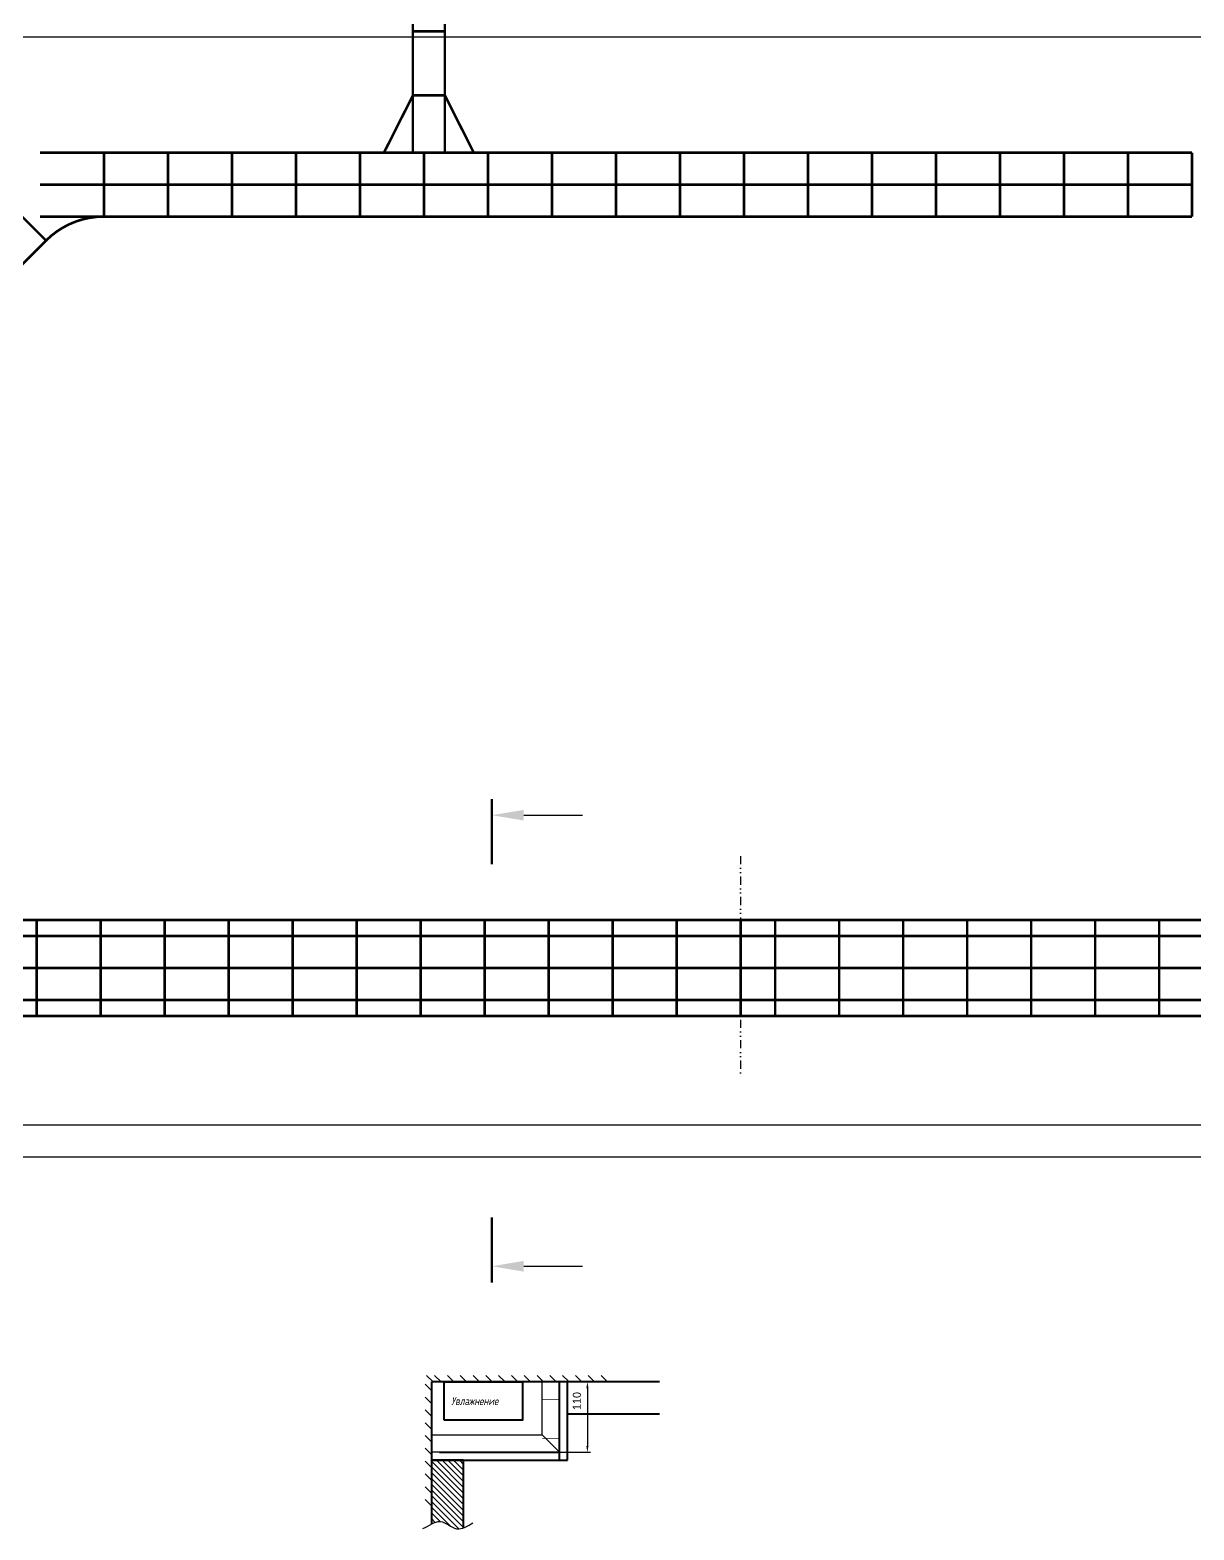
# Model space of a CAD drawing. Header units: millimetres. Extents: x 4451 to 17509, y 2501 to 27511.
# Drawn here: x 9433 to 11252, y 7937 to 10281 of the extents above; entities that cross this region are included whole.
import ezdxf

# ---------------------------------------------------------------- set-up
doc = ezdxf.new("R2010")
doc.units = ezdxf.units.MM
doc.header["$PDMODE"] = 34
doc.header["$PDSIZE"] = 50
doc.linetypes.add('DASH2DOT', pattern=[31.75, 12.7, -6.35, 0, -6.35, 0, -6.35])
for name, color, linetype in [('05 Кабельные трассы', 7, 'Continuous'), ('10 Перегородки', 7, 'Continuous'), ('12 Разрезы', 7, 'Continuous')]:
    doc.layers.add(name, color=color, linetype=linetype)
doc.styles.get("Standard").update_dxf_attribs({"font": 'Ubuntu-R.ttf'})
doc.styles.add('ГОСТ-ISOCPEUR', font='isocpeui.ttf', dxfattribs={"width": 0.8})
doc.dimstyles.new('ISO-25', dxfattribs={"dimtxt": 2.5, "dimasz": 2.5, "dimexe": 1.25, "dimexo": 0.625, "dimtad": 1, "dimtxsty": 'Standard', "dimcen": 2.5, "dimadec": 0, "dimazin": 0, "dimtfac": 1, "dimtmove": 0, "dimatfit": 3, "dimfxl": 1, "dimarcsym": 0})

# ---------------------------------------------------------------- blocks, each defined once
blk = doc.blocks.new('*D393')
at = {"layer": '12 Разрезы', "color": 0, "lineweight": -2}
for p, q in [((10260.7, 8168.6), (10309.4, 8168.6)), ((10304.4, 8158.6), (10304.4, 8068.6)), ((10260.7, 8058.6), (10309.4, 8058.6))]:
    blk.add_line(p, q, dxfattribs=at)
at = {"layer": '12 Разрезы', "color": 0}
for points in [[(10306.1, 8158.6), (10302.7, 8158.6), (10304.4, 8168.6)], [(10302.7, 8068.6), (10306.1, 8068.6), (10304.4, 8058.6)]]:
    blk.add_solid(points, dxfattribs=at)
at = {"layer": 'Defpoints', "color": 0}
for p in [(10260.7, 8168.6), (10260.7, 8058.6), (10304.4, 8058.6)]:
    blk.add_point(p, dxfattribs=at)
at = {"layer": '12 Разрезы', "color": 0, "insert": (10287.9, 8138.8), "char_height": 12.5, "attachment_point": 5, "rotation": 90}
blk.add_mtext('110', dxfattribs=at)

msp = doc.modelspace()

# ---------------------------------------------------------------- hatches: boundary and pattern name
at = {"layer": '12 Разрезы', "lineweight": -2}
h = msp.add_hatch(dxfattribs=at)
h.set_pattern_fill('ANSI31', color=256, scale=2, angle=90, style=0)
h.set_pattern_definition([(135, (1357.927, 5423.5103), (-4.490128, -4.490128), [])])
edge = h.paths.add_edge_path()
edge.add_line((10110.748, 7940.464), (10110.748, 8046.134))
edge.add_line((10110.748, 8046.134), (10110.748, 8046.134))
edge.add_line((10110.748, 8046.134), (10060.748, 8046.134))
edge.add_line((10060.748, 8046.134), (10060.748, 7946.464))
edge.add_spline(control_points=[(10060.748, 7946.464), (10065.471, 7948.929), (10078.727, 7954.414), (10094.445, 7937.193), (10107.195, 7939.23), (10110.748, 7940.464)], knot_values=[14.45205463, 14.45205463, 14.45205463, 14.45205463, 29.60531731, 57.29009986, 68.23790693, 68.23790693, 68.23790693, 68.23790693], degree=3, periodic=0)

# ---------------------------------------------------------------- linework, layer by layer
at = {"layer": '05 Кабельные трассы', "linetype": 'DASH2DOT'}
msp.add_line((10543.734, 8990.115), (10543.734, 8640.115), dxfattribs=at)
at = {"layer": '05 Кабельные трассы', "const_width": 4}
for points in [[(10031.709, 14078.615), (10031.709, 10089.36)], [(10081.709, 14078.615), (10081.709, 10089.36)], [(10081.709, 10278.615), (10031.709, 10278.615)], [(10031.709, 10178.615), (9986.615, 10089.36)], [(10081.709, 10178.615), (10031.709, 10178.615)], [(10081.709, 10178.615), (10126.803, 10089.36)], [(9449.018, 10089.36), (11249.018, 10089.36)], [(9549.018, 9989.36), (9549.018, 10089.36)], [(9649.018, 9989.36), (9649.018, 10089.36)], [(9749.018, 9989.36), (9749.018, 10089.36)], [(9849.018, 9989.36), (9849.018, 10089.36)], [(9949.018, 9989.36), (9949.018, 10089.36)], [(10049.018, 9989.36), (10049.018, 10089.36)], [(10149.018, 9989.36), (10149.018, 10089.36)], [(10249.018, 9989.36), (10249.018, 10089.36)], [(10349.018, 9989.36), (10349.018, 10089.36)], [(10449.018, 9989.36), (10449.018, 10089.36)], [(10549.018, 9989.36), (10549.018, 10089.36)], [(10649.018, 9989.36), (10649.018, 10089.36)], [(10749.018, 9989.36), (10749.018, 10089.36)], [(10849.018, 9989.36), (10849.018, 10089.36)], [(10949.018, 9989.36), (10949.018, 10089.36)], [(11049.018, 9989.36), (11049.018, 10089.36)], [(11149.018, 9989.36), (11149.018, 10089.36)], [(11249.018, 9989.36), (11249.018, 10089.36)], [(11249.018, 10039.36), (9449.018, 10039.36)], [(9458.508, 9951.87), (9387.797, 10022.58)], [(9549.018, 9989.36), (9449.018, 9989.36)], [(13197.734, 8865.115), (7613.734, 8865.115)], [(13197.734, 8815.115), (7613.734, 8815.115)], [(13197.734, 8765.115), (7613.734, 8765.115)], [(13197.734, 8740.115), (7613.734, 8740.115)]]:
    msp.add_lwpolyline(points, dxfattribs=at)
for points in [[(9458.508, 9951.87, -0.19891237), (9549.018, 9989.36), (11249.018, 9989.36)], [(8943.734, 9490.115, 0.19891237), (9034.244, 9527.606), (9458.508, 9951.87)], [(13261.234, 8726.615), (13261.234, 8826.615, 0.41421356), (13197.734, 8890.115), (7613.734, 8890.115)]]:
    msp.add_lwpolyline(points, format="xyb", dxfattribs=at)
at = {"layer": '05 Кабельные трассы'}
for points in [[(9443.734, 8890.115, 4, 4, 0), (9443.734, 8740.115, 4, 4, 0)], [(9543.734, 8890.115, 4, 4, 0), (9543.734, 8740.115, 4, 4, 0)], [(9643.734, 8890.115, 4, 4, 0), (9643.734, 8740.115, 4, 4, 0)], [(9743.734, 8890.115, 4, 4, 0), (9743.734, 8740.115, 4, 4, 0)], [(9843.734, 8890.115, 4, 4, 0), (9843.734, 8740.115, 4, 4, 0)], [(9943.734, 8890.115, 4, 4, 0), (9943.734, 8740.115, 4, 4, 0)], [(10043.734, 8890.115, 4, 4, 0), (10043.734, 8740.115, 4, 4, 0)], [(10143.734, 8890.115, 4, 4, 0), (10143.734, 8740.115, 4, 4, 0)], [(10243.734, 8890.115, 4, 4, 0), (10243.734, 8740.115, 4, 4, 0)], [(10343.734, 8890.115, 4, 4, 0), (10343.734, 8740.115, 4, 4, 0)], [(10443.734, 8890.115, 4, 4, 0), (10443.734, 8740.115, 4, 4, 0)], [(10543.734, 8890.115, 4, 4, 0), (10543.734, 8740.115, 4, 4, 0)], [(10597.734, 8890.115, 4, 4, 0), (10597.734, 8740.115, 4, 4, 0)], [(10697.734, 8890.115, 4, 4, 0), (10697.734, 8740.115, 4, 4, 0)], [(10797.734, 8890.115, 4, 4, 0), (10797.734, 8740.115, 4, 4, 0)], [(10897.734, 8890.115, 4, 4, 0), (10897.734, 8740.115, 4, 4, 0)], [(10997.734, 8890.115, 4, 4, 0), (10997.734, 8740.115, 4, 4, 0)], [(11097.734, 8890.115, 4, 4, 0), (11097.734, 8740.115, 4, 4, 0)], [(11197.734, 8890.115, 4, 4, 0), (11197.734, 8740.115, 4, 4, 0)]]:
    msp.add_lwpolyline(points, format="xyseb", dxfattribs=at)
at = {"layer": '10 Перегородки', "color": 3, "linetype": 'Continuous', "ltscale": 10}
for p, q in [((7851.234, 8570.115), (13026.234, 8570.115)), ((7901.234, 8520.115), (13026.234, 8520.115))]:
    msp.add_line(p, q, dxfattribs=at)
at = {"layer": '10 Перегородки', "color": 74, "linetype": 'Continuous', "ltscale": 10, "flags": 128}
msp.add_lwpolyline([(8951.234, 10300.115), (8951.234, 10270.115), (12531.234, 10270.115), (12531.234, 10300.115)], dxfattribs=at)
at = {"layer": '12 Разрезы', "lineweight": 100}
for p, q in [((10154.909, 8977.622), (10154.909, 9079.19)), ((10154.909, 8425.62), (10154.909, 8324.052))]:
    msp.add_line(p, q, dxfattribs=at)
at = {"layer": '12 Разрезы'}
for p, q in [((10204.909, 9054.027), (10296.987, 9054.027)), ((10204.909, 8349.216), (10296.987, 8349.216)), ((10050.791, 8164.894), (10060.748, 8154.937)), ((10053.205, 8178.591), (10063.162, 8168.634)), ((10065.705, 8178.591), (10075.662, 8168.634)), ((10085.705, 8178.591), (10095.662, 8168.634)), ((10105.705, 8178.591), (10115.662, 8168.634)), ((10125.705, 8178.591), (10135.662, 8168.634)), ((10145.705, 8178.591), (10155.662, 8168.634)), ((10165.705, 8178.591), (10175.662, 8168.634)), ((10185.705, 8178.591), (10195.662, 8168.634)), ((10205.705, 8178.591), (10215.662, 8168.634)), ((10225.705, 8178.591), (10235.662, 8168.634)), ((10245.705, 8178.591), (10255.662, 8168.634)), ((10265.705, 8178.591), (10275.662, 8168.634)), ((10285.705, 8178.591), (10295.662, 8168.634)), ((10305.705, 8178.591), (10315.662, 8168.634)), ((10325.705, 8178.591), (10335.662, 8168.634)), ((10050.791, 8144.894), (10060.748, 8134.937)), ((10050.791, 8124.894), (10060.748, 8114.937)), ((10050.791, 8104.894), (10060.748, 8094.937)), ((10050.791, 8084.894), (10060.748, 8074.937)), ((10050.791, 8064.894), (10060.748, 8054.937)), ((10050.791, 8044.894), (10060.748, 8034.937)), ((10050.791, 8024.894), (10060.748, 8014.937)), ((10050.791, 8004.894), (10060.748, 7994.937)), ((10050.791, 7984.894), (10060.748, 7974.937))]:
    msp.add_line(p, q, dxfattribs=at)
at = {"layer": '12 Разрезы', "lineweight": 40}
for p, q in [((10417.302, 8168.634), (10060.748, 8168.634)), ((10060.748, 8168.634), (10060.748, 7969.475)), ((10273.248, 8118.634), (10417.302, 8118.634))]:
    msp.add_line(p, q, dxfattribs=at)
at = {"layer": '12 Разрезы', "color": 252, "lineweight": 40}
for p, q in [((10260.748, 8046.134), (10260.748, 8168.634)), ((10273.248, 8046.134), (10273.248, 8168.634)), ((10060.748, 8046.134), (10273.248, 8046.134)), ((10073.248, 8058.634), (10260.748, 8058.634))]:
    msp.add_line(p, q, dxfattribs=at)
at = {"layer": '12 Разрезы', "color": 1}
msp.add_line((10260.748, 8058.634), (10233.748, 8085.634), dxfattribs=at)
msp.add_lwpolyline([(10060.748, 8085.634), (10233.748, 8085.634), (10233.748, 8168.634), (10260.748, 8168.634), (10260.748, 8058.634), (10060.748, 8058.634)], close=True, dxfattribs=at)
at = {"layer": '12 Разрезы', "lineweight": 40, "flags": 128}
msp.add_lwpolyline([(10080.748, 8108.634), (10080.748, 8168.634), (10202.748, 8168.634), (10202.748, 8108.634)], close=True, dxfattribs=at)
at = {"layer": '12 Разрезы', "color": 3, "const_width": 1}
for points in [[(10233.748, 8140.634), (10233.748, 8168.634), (10260.748, 8168.634), (10260.748, 8140.634)], [(10088.748, 8058.634), (10060.748, 8058.634), (10060.748, 8085.634), (10088.748, 8085.634)]]:
    msp.add_lwpolyline(points, dxfattribs=at)
at = {"layer": '12 Разрезы', "color": 5, "const_width": 1}
msp.add_lwpolyline([(10233.748, 8080.634), (10260.748, 8080.634), (10260.748, 8140.634), (10233.748, 8140.634)], dxfattribs=at)
at = {"layer": '12 Разрезы', "lineweight": 40, "flags": 128}
msp.add_lwpolyline([(10110.748, 7940.094), (10110.748, 8046.134), (10110.748, 8046.134), (10060.748, 8046.134), (10060.748, 7946.464)], dxfattribs=at)
at = {"layer": '12 Разрезы', "start_tangent": (0.93734789, 0.34839479), "end_tangent": (0.82060642, 0.57149375)}
msp.add_spline([(10047.193, 7939.605), (10074.757, 7950.407), (10100.086, 7939.232), (10125.416, 7948.544)], degree=3, dxfattribs=at)
at = {"layer": '12 Разрезы'}
for points in [[(10204.909, 9062.36), (10154.909, 9054.027), (10204.909, 9045.693)], [(10204.909, 8340.882), (10154.909, 8349.216), (10204.909, 8357.549)]]:
    msp.add_solid(points, dxfattribs=at)

# ---------------------------------------------------------------- texts
at = {"layer": '12 Разрезы', "linetype": 'Continuous', "style": 'ГОСТ-ISOCPEUR', "width": 0.8}
msp.add_text('Увлажнение', height=12.5, rotation=360, dxfattribs=at).set_placement((10091.619, 8132.422))

# ---------------------------------------------------------------- dimensions: what is measured, and where the dimension line sits
at = {"layer": '12 Разрезы'}
dim = msp.add_linear_dim(base=(10304.411, 8058.634), p1=(10260.748, 8168.634), p2=(10260.748, 8058.634), angle=90, dimstyle='ISO-25', override={"dimtxt": 12.5, "dimasz": 10, "dimexe": 5, "dimexo": 0, "dimgap": 10, "dimdec": 0}, dxfattribs=at)
dim.commit()
dim.dimension.update_dxf_attribs({"geometry": '*D393', "text_midpoint": (10304.411, 8138.822), "dimtype": 160})

doc.saveas('drawing.dxf')
